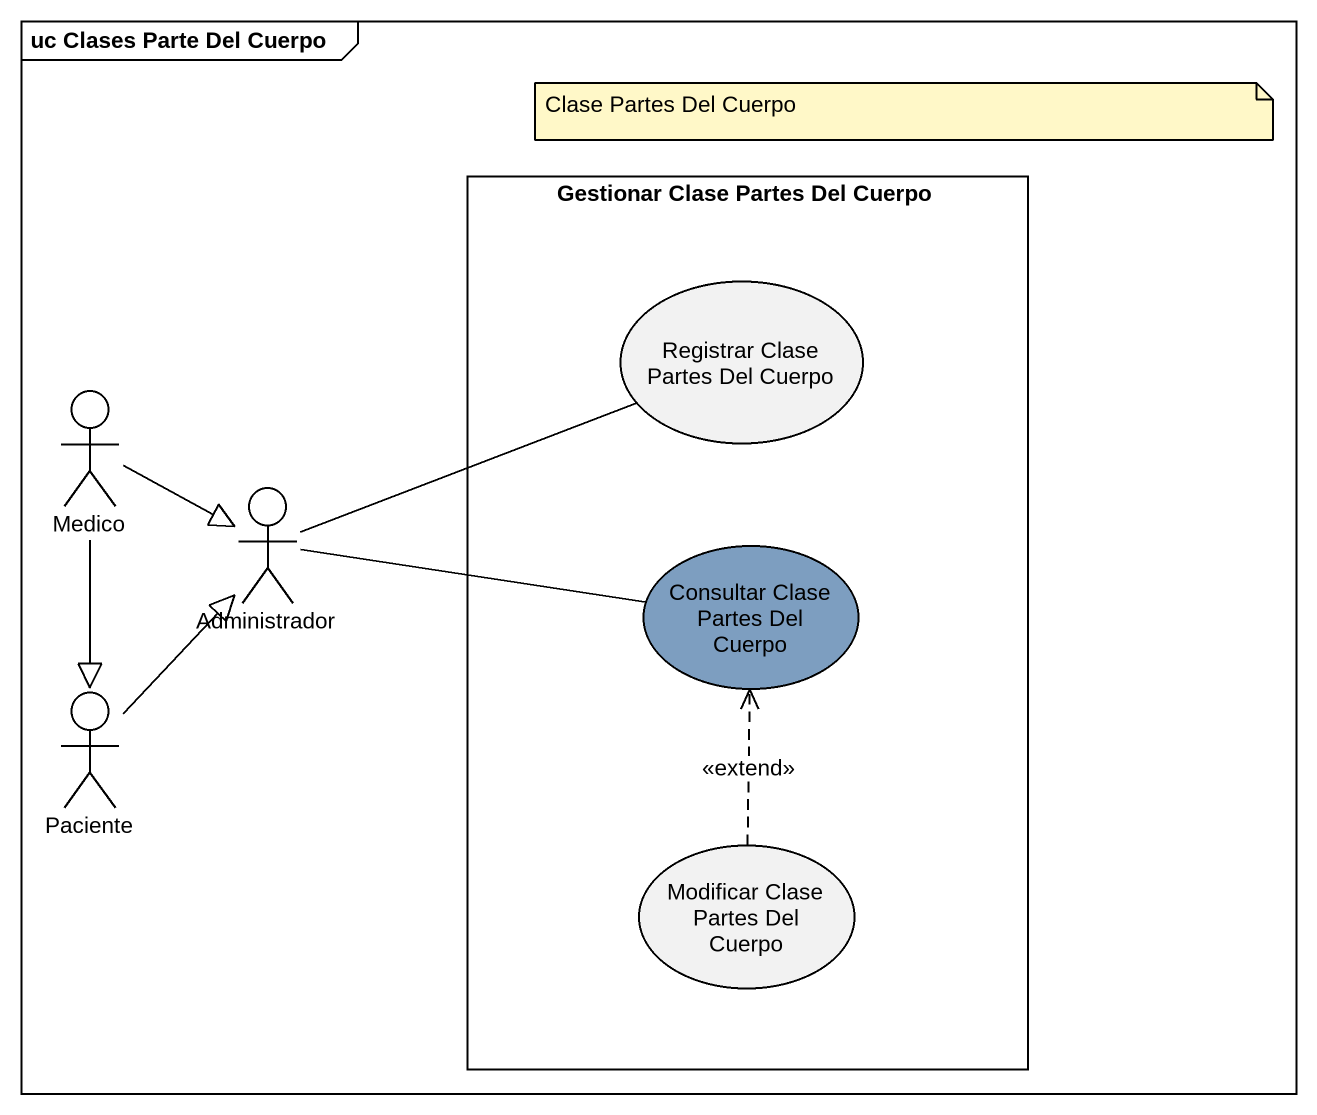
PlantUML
@startuml
mainframe uc Clases Parte Del Cuerpo
rectangle "Gestionar Clase Partes Del Cuerpo" as Gestionar_Clase_Partes_Del {
  usecase "Registrar Clase Partes Del Cuerpo" as Registrar_Clase_Partes_Del
  usecase "Consultar Clase Partes Del Cuerpo" as Consultar_Clase_Partes_Del #7D9EC0
  usecase "Modificar Clase Partes Del Cuerpo" as Modificar_Clase_Partes_Del
}
actor Medico
actor Administrador
actor Paciente
Medico -right-|> Administrador
Medico --|> Paciente
Administrador -right- Registrar_Clase_Partes_Del
Administrador -right- Consultar_Clase_Partes_Del
Paciente -up-|> Administrador
Modificar_Clase_Partes_Del .up.> Consultar_Clase_Partes_Del : <<extend>>
note as N1
  Clase Partes Del Cuerpo
end note
@enduml
